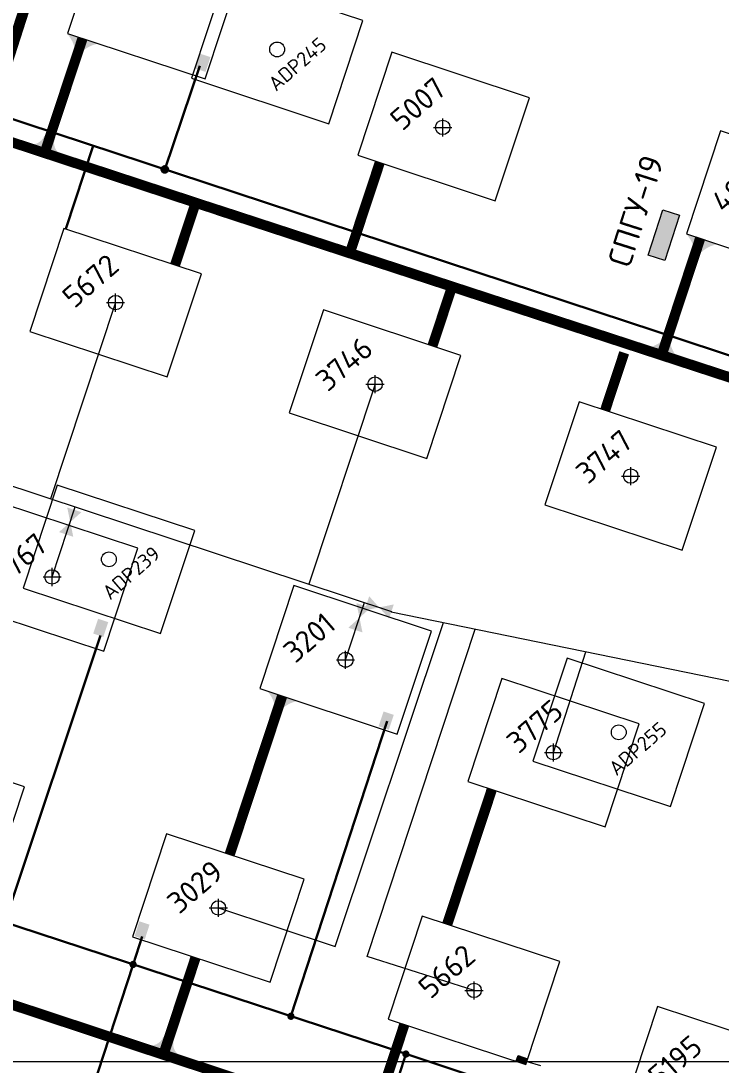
# Model space of a CAD drawing. Header units: millimetres. Extents: x 519 to 9564855, y -810 to 5021775.
# Drawn here: x 9545273 to 9545660, y 4996998 to 4997576 of the extents above; entities that cross this region are included whole.
import ezdxf

# ---------------------------------------------------------------- set-up
doc = ezdxf.new("R2010")
doc.units = ezdxf.units.MM
doc.header["$LTSCALE"] = 2
doc.header["$MEASUREMENT"] = 0
doc.header["$PDMODE"] = 2
doc.header["$PDSIZE"] = 5
for name, color, linetype in [('2003-2004 Supplemental wells', 7, 'Continuous'), ('Existing roads', 41, 'Continuous'), ('GRID_PULKOVO', 7, 'Continuous'), ('OilColl&Flowlines', 3, 'Continuous'), ('Stage VII wells', 9, 'Continuous'), ('Скважины  2018 года', 7, 'Continuous'), ('Скважины 2019г.', 241, 'Continuous'), ('Скважины на 2016 год.', 40, 'Continuous')]:
    doc.layers.add(name, color=color, linetype=linetype)
for name, color, linetype, lineweight in [('Stage 11.Object 2.Frame&Text', 26, 'Continuous', 53), ('Электро', 1, 'Continuous', 30), ('Электроснаб', 1, 'Continuous', 18), ('Электроснабжене', 1, 'Continuous', 18)]:
    doc.layers.add(name, color=color, linetype=linetype, lineweight=lineweight)
doc.styles.add('Elect', font='isocpeur.ttf')

msp = doc.modelspace()

# ---------------------------------------------------------------- hatches: boundary and pattern name
at = {"linetype": 'ByBlock', "lineweight": 0, "ltscale": 80}
msp.add_hatch(color=1, dxfattribs=at).paths.add_polyline_path([(9545627.64534, 4997470.98825), (9545619.38246, 4997446.01594), (9545628.72108, 4997442.98164), (9545636.84929, 4997467.99771)])
at = {"layer": 'Existing roads', "lineweight": 0}
h = msp.add_hatch(color=256, dxfattribs=at)
h.paths.add_polyline_path([(9545304.33911, 4997558.34994), (9545302.75187, 4997558.9467, 0.155118741), (9545298.21922, 4997568.48371), (9545306.77481, 4997565.73057)])
h.paths.add_polyline_path([(9545305.86481, 4997557.77631), (9545304.33911, 4997558.34994), (9545306.77481, 4997565.73057), (9545315.57075, 4997562.90009, 0.161550784)])
for points in [[(9545296.26002, 4997500.91773, -0.406846034), (9545291.43853, 4997510.21377), (9545285.73772, 4997512.10006, -0.406846034), (9545276.32306, 4997507.51451)], [(9545362.06217, 4997002.70095, -0.406846034), (9545357.24067, 4997011.99698), (9545351.53987, 4997013.88328, -0.406846034), (9545342.12521, 4997009.29773)]]:
    msp.add_hatch(color=256, dxfattribs=at).paths.add_polyline_path(points)
h = msp.add_hatch(color=256, dxfattribs=at)
h.paths.add_polyline_path([(9545646.64567, 4997447.47278), (9545645.05843, 4997448.06954, 0.155118741), (9545640.52578, 4997457.60655), (9545649.08137, 4997454.85341)])
h.paths.add_polyline_path([(9545648.17137, 4997446.89915), (9545646.64567, 4997447.47278), (9545649.08137, 4997454.85341), (9545657.87731, 4997452.02293, 0.161550784)])
h = msp.add_hatch(color=256, dxfattribs=at)
h.paths.add_polyline_path([(9545629.88648, 4997399.16987), (9545631.47372, 4997398.5731, 0.155118741), (9545636.00637, 4997389.03609), (9545627.45077, 4997391.78923)])
h.paths.add_polyline_path([(9545628.36077, 4997399.74349), (9545629.88648, 4997399.16987), (9545627.45077, 4997391.78923), (9545618.65484, 4997394.61971, 0.161550784)])
h = msp.add_hatch(color=256, dxfattribs=at)
h.paths.add_polyline_path([(9545414.89266, 4997194.94805), (9545413.30542, 4997195.54481, 0.155118741), (9545408.77276, 4997205.08182), (9545417.32836, 4997202.32868)])
h.paths.add_polyline_path([(9545416.41836, 4997194.37442), (9545414.89266, 4997194.94805), (9545417.32836, 4997202.32868), (9545426.1243, 4997199.4982, 0.161550784)])
at = {"layer": 'Электро'}
for points in [[(9545369.19364, 4997549.13911), (9545374.80587, 4997547.28212), (9545377.5131, 4997555.46398), (9545371.90087, 4997557.32097)], [(9545312.73487, 4997236.72168), (9545318.3471, 4997234.8647), (9545321.05433, 4997243.04656), (9545315.4421, 4997244.90354)], [(9545470.51492, 4997185.46121), (9545476.12715, 4997183.60422), (9545478.83438, 4997191.78608), (9545473.22215, 4997193.64307)]]:
    msp.add_hatch(color=256, dxfattribs=at).paths.add_polyline_path(points)
h = msp.add_hatch(color=256, dxfattribs=at)
edge = h.paths.add_edge_path()
edge.add_arc((9545352.27593, 4997493.37951), 1.80448, 0, 360)
at = {"layer": 'Электро', "ltscale": 25}
msp.add_hatch(color=256, dxfattribs=at).paths.add_polyline_path([(9545335.61455, 4997069.3663), (9545341.24667, 4997067.57053), (9545343.86465, 4997075.78139), (9545338.23252, 4997077.57715)])
at = {"layer": 'Электро', "linetype": 'ByBlock', "lineweight": 0, "ltscale": 50}
h = msp.add_hatch(color=1, dxfattribs=at)
h.dxf.hatch_style = 1
h.paths.add_polyline_path([(9545551.66574, 4996998.48851), (9545552.77327, 4997001.53795), (9545547.52386, 4997003.44448), (9545546.41634, 4997000.39504)])
at = {"layer": 'Электроснаб', "lineweight": 0}
for points in [[(9545369.19364, 4997549.13911), (9545374.80587, 4997547.28212), (9545377.5131, 4997555.46398), (9545371.90087, 4997557.32097)], [(9545312.73487, 4997236.72168), (9545318.3471, 4997234.8647), (9545321.05433, 4997243.04656), (9545315.4421, 4997244.90354)], [(9545470.51492, 4997185.46121), (9545476.12715, 4997183.60422), (9545478.83438, 4997191.78608), (9545473.22215, 4997193.64307)]]:
    msp.add_hatch(color=1, dxfattribs=at).paths.add_polyline_path(points)
h = msp.add_hatch(color=1, dxfattribs=at)
edge = h.paths.add_edge_path()
edge.add_arc((9545352.27593, 4997493.37951), 1.80448, 0, 360)
at = {"layer": 'Электроснабжене', "lineweight": 0}
for points in [[(9545369.19364, 4997549.13911), (9545374.80587, 4997547.28212), (9545377.5131, 4997555.46398), (9545371.90087, 4997557.32097)], [(9545312.73487, 4997236.72168), (9545318.3471, 4997234.8647), (9545321.05433, 4997243.04656), (9545315.4421, 4997244.90354)], [(9545470.51492, 4997185.46121), (9545476.12715, 4997183.60422), (9545478.83438, 4997191.78608), (9545473.22215, 4997193.64307)]]:
    msp.add_hatch(color=1, dxfattribs=at).paths.add_polyline_path(points)
h = msp.add_hatch(color=1, dxfattribs=at)
edge = h.paths.add_edge_path()
edge.add_arc((9545352.27593, 4997493.37951), 1.80448, 0, 360)
h = msp.add_hatch(color=1, dxfattribs=at)
edge = h.paths.add_edge_path()
edge.add_arc((9545352.27593, 4997493.37951), 1.80448, 0, 360)

# ---------------------------------------------------------------- linework, layer by layer
at = {"color": 0, "linetype": 'ByBlock', "lineweight": 0, "ltscale": 80, "elevation": 0}
msp.add_lwpolyline([(9545619.38246, 4997446.01594), (9545627.51067, 4997471.03201), (9545636.84929, 4997467.99771), (9545628.72108, 4997442.98164)], close=True, dxfattribs=at)
at = {"layer": '2003-2004 Supplemental wells', "color": 0, "linetype": 'ByBlock', "lineweight": 0}
for points in [[(9545298.58202, 4997568.5776), (9545374.56254, 4997543.43702), (9545393.41798, 4997600.42241), (9545317.43745, 4997625.56299)], [(9545404.78202, 4997206.2776), (9545480.76254, 4997181.13702), (9545499.61798, 4997238.12241), (9545423.63745, 4997263.26299)]]:
    msp.add_lwpolyline(points, close=True, dxfattribs=at)
msp.add_circle((9545452.2, 4997222.2), 4.0951, dxfattribs=at)
at = {"layer": '2003-2004 Supplemental wells', "color": 0, "linetype": 'ByBlock', "lineweight": 0, "ltscale": 80}
msp.add_point((9545452.2, 4997222.2), dxfattribs=at)
at = {"layer": 'Existing roads', "linetype": 'ByBlock', "lineweight": 0, "ltscale": 80, "const_width": 6}
msp.add_lwpolyline([(9545078.68768, 4996970.94202), (9545371.1545, 4997882.99985)], dxfattribs=at)
at = {"layer": 'Existing roads', "lineweight": 0, "flags": 128}
for points, const_width in [([(9544474.2775, 4997769.70512), (9545381.22447, 4997471.05009)], 5.6), ([(9545306.83992, 4997565.84521), (9545285.74003, 4997502.07656)], 5.6), ([(9545368.49232, 4997472.31009), (9545357.94238, 4997440.42576)], 5.6), ([(9545381.22447, 4997471.05009), (9545887.39072, 4997305.4281)], 5.7), ([(9545648.30503, 4997455.52219), (9545626.53175, 4997389.53053)], 5.7), ([(9544339.8344, 4997338.61555), (9545585.31991, 4996926.50696)], 5.7), ([(9545417.16306, 4997202.18094), (9545388.15923, 4997114.52482)], 5.7), ([(9545369.31128, 4997057.56204), (9545351.54218, 4997003.85977)], 5.7)]:
    msp.add_lwpolyline(points, dxfattribs=dict(at, const_width=const_width))
at = {"layer": 'Existing roads', "color": 8, "lineweight": 0, "const_width": 5.6, "flags": 128}
for points in [[(9545471.13482, 4997497.17661), (9545454.54627, 4997447.05847)], [(9545510.74984, 4997427.58845), (9545500.1999, 4997395.70412)], [(9545606.19828, 4997391.97339), (9545595.64833, 4997360.08906)]]:
    msp.add_lwpolyline(points, dxfattribs=at)
at = {"layer": 'GRID_PULKOVO', "lineweight": 0}
msp.add_line((9533000, 4997000), (9548000, 4997000), dxfattribs=at)
at = {"layer": 'OilColl&Flowlines', "lineweight": 0}
for p, q in [((9543688.09852, 4997841.01197, 0), (9545477.57397, 4997248.90697, 0)), ((9545452.2, 4997222.2), (9545462.66872, 4997253.83884)), ((9545477.50427, 4997248.69634), (9545686.69449, 4997205.79772))]:
    msp.add_line(p, q, dxfattribs=at)
at = {"layer": 'OilColl&Flowlines', "linetype": 'ByBlock', "lineweight": 0, "ltscale": 50}
for p, q in [((9545325.1, 4997419.7), (9545289.21027, 4997311.2331, 0)), ((9545464.09292, 4997058.11771), (9545523.82114, 4997239.19815)), ((9545523.2, 4997039.4), (9545464.09292, 4997058.11771))]:
    msp.add_line(p, q, dxfattribs=at)
at = {"layer": 'OilColl&Flowlines', "linetype": 'ByBlock', "lineweight": 0, "ltscale": 25}
for p, q in [((9545468.5, 4997374.6), (9545431.90989, 4997264.01639, 0)), ((9545567.1, 4997170.9), (9545585.06303, 4997226.63928))]:
    msp.add_line(p, q, dxfattribs=at)
at = {"layer": 'OilColl&Flowlines', "lineweight": 0}
for points in [[(9545298.36403, 4997306.45086, 0), (9545306.22114, 4997303.85109, 0), (9545300.04111, 4997298.34652, 0)], [(9545293.86109, 4997292.84195, 0), (9545300.04111, 4997298.34652, 0), (9545301.7182, 4997290.24218, 0)], [(9545458.21724, 4997253.55833), (9545466.07434, 4997250.95855), (9545459.89432, 4997245.45399)], [(9545462.66517, 4997249.48136), (9545465.26495, 4997257.33846), (9545470.76951, 4997251.15844)], [(9545476.27408, 4997244.97842), (9545470.76951, 4997251.15844), (9545478.87385, 4997252.83552)], [(9545453.7143, 4997239.94942), (9545459.89432, 4997245.45399), (9545461.5714, 4997237.34965)]]:
    msp.add_solid(points, dxfattribs=at)
at = {"layer": 'Stage VII wells', "color": 0, "linetype": 'ByBlock', "lineweight": 0}
msp.add_lwpolyline([(9545640.58202, 4997457.6776), (9545716.56254, 4997432.53702), (9545735.41798, 4997489.52241), (9545659.43745, 4997514.66299)], close=True, dxfattribs=at)
at = {"layer": 'Скважины  2018 года', "color": 3, "linetype": 'ByBlock', "lineweight": 0, "ltscale": 50}
for p, q in [((9545290, 4997268), (9545302.81551, 4997306.73138, 0)), ((9545446.48044, 4997063.70759), (9545506.27443, 4997242.79645)), ((9545381.9, 4997085), (9545446.48044, 4997063.70759))]:
    msp.add_line(p, q, dxfattribs=at)
at = {"layer": 'Скважины  2018 года', "color": 0, "linetype": 'ByBlock', "lineweight": 0}
for points in [[(9545277.69664, 4997403.79649), (9545353.64031, 4997378.64576), (9545372.50336, 4997435.60351), (9545296.55969, 4997460.75424)], [(9545242.59664, 4997252.09649), (9545318.54031, 4997226.94576), (9545337.40336, 4997283.90351), (9545261.45969, 4997309.05424)], [(9545334.5178, 4997069.03358), (9545410.49478, 4997043.98368), (9545429.2822, 4997100.96642), (9545353.30522, 4997126.01632)], [(9545475.8178, 4997023.43358), (9545551.79478, 4996998.38368), (9545570.5822, 4997055.36642), (9545494.60522, 4997080.41632)], [(9545605.8178, 4996973.53358), (9545681.79478, 4996948.48368), (9545700.5822, 4997005.46642), (9545624.60522, 4997030.51632)]]:
    msp.add_lwpolyline(points, close=True, dxfattribs=at)
at = {"layer": 'Скважины  2018 года', "color": 8, "linetype": 'ByBlock', "lineweight": 0, "ltscale": 50, "const_width": 5.7}
msp.add_lwpolyline([(9545533.0704, 4997150.56742), (9545508.3571, 4997075.88227)], dxfattribs=at)
at = {"layer": 'Скважины  2018 года', "color": 41, "linetype": 'ByBlock', "lineweight": 0, "ltscale": 50, "const_width": 5.7}
msp.add_lwpolyline([(9545484.69794, 4997020.50576), (9545467.22097, 4996967.67103)], dxfattribs=at)
at = {"layer": 'Скважины  2018 года', "color": 0, "linetype": 'ByBlock', "lineweight": 0}
for centre in [(9545325.1, 4997419.7), (9545290, 4997268), (9545381.9, 4997085), (9545523.2, 4997039.4)]:
    msp.add_circle(centre, 4, dxfattribs=at)
for p in [(9545325.1, 4997419.7), (9545290, 4997268), (9545381.9, 4997085), (9545523.2, 4997039.4)]:
    msp.add_point(p, dxfattribs=at)
at = {"layer": 'Скважины 2019г.', "color": 1, "linetype": 'ByBlock', "lineweight": 0, "ltscale": 50}
msp.add_line((9545297.56182, 4997460.42236), (9545312.90495, 4997507.02103), dxfattribs=at)
at = {"layer": 'Скважины 2019г.', "color": 0, "linetype": 'ByBlock', "lineweight": 0}
for points in [[(9545458.99664, 4997501.19649), (9545534.94031, 4997476.04576), (9545553.80336, 4997533.00351), (9545477.85969, 4997558.15424)], [(9545421.09664, 4997358.69649), (9545497.04031, 4997333.54576), (9545515.90336, 4997390.50351), (9545439.95969, 4997415.65424)], [(9545562.39664, 4997307.89649), (9545638.34031, 4997282.74576), (9545657.20336, 4997339.70351), (9545581.25969, 4997364.85424)], [(9545519.69664, 4997154.99649), (9545595.64031, 4997129.84576), (9545614.50336, 4997186.80351), (9545538.55969, 4997211.95424)], [(9545179.89664, 4997120.09649), (9545255.84031, 4997094.94576), (9545274.70336, 4997151.90351), (9545198.75969, 4997177.05424)]]:
    msp.add_lwpolyline(points, close=True, dxfattribs=at)
for centre in [(9545505.9, 4997516.6), (9545468.5, 4997374.6), (9545609.8, 4997323.8), (9545567.1, 4997170.9)]:
    msp.add_circle(centre, 4, dxfattribs=at)
for p in [(9545505.9, 4997516.6), (9545468.5, 4997374.6), (9545609.8, 4997323.8), (9545567.1, 4997170.9)]:
    msp.add_point(p, dxfattribs=at)
at = {"layer": 'Скважины на 2016 год.', "color": 254, "lineweight": 0, "true_color": 0xfeeab9}
for points in [[(9545366.98202, 4997543.77759), (9545442.96255, 4997518.63701), (9545461.81798, 4997575.62241), (9545385.83745, 4997600.76299)], [(9545273.98202, 4997261.87759), (9545349.96255, 4997236.73701), (9545368.81798, 4997293.72241), (9545292.83745, 4997318.86299)], [(9545555.78202, 4997166.17759), (9545631.76255, 4997141.03701), (9545650.61798, 4997198.02241), (9545574.63745, 4997223.16299)]]:
    msp.add_lwpolyline(points, close=True, dxfattribs=at)
for centre in [(9545414.4, 4997559.7), (9545321.4, 4997277.8), (9545603.2, 4997182.1)]:
    msp.add_circle(centre, 4.0951, dxfattribs=at)
at = {"layer": 'Электро'}
for p, q in [((9545184.0771, 4997548.9064), (9546279.60889, 4997187.5183)), ((9545352.27593, 4997493.37951), (9545371.7539, 4997550.70731)), ((9545297.56182, 4997460.42236), (9545312.90495, 4997507.02103)), ((9545297.56182, 4997460.42236), (9545312.70992, 4997506.42872)), ((9545263.90624, 4997077.06813, 0), (9545316.74756, 4997235.61523, 0)), ((9545334.77664, 4997053.76958, 0), (9545309.80061, 4996977.37669)), ((9545487.11451, 4997003.6887, 0), (9546128.4015, 4996791.6855, 0))]:
    msp.add_line(p, q, dxfattribs=at)
at = {"layer": 'Электро', "ltscale": 0.09}
msp.add_line((9545422.00125, 4997025.0946, 0), (9545475.18182, 4997188.21087, 0), dxfattribs=at)
at = {"layer": 'Электро', "ltscale": 7.5}
for p, q in [((9545174.11175, 4997106.58796, 0), (9545487.11451, 4997003.6887, 0)), ((9545485.56014, 4997004.19969, 0), (9545463.20787, 4996933.72862))]:
    msp.add_line(p, q, dxfattribs=at)
at = {"layer": 'Электро', "ltscale": 25}
msp.add_line((9545339.8243, 4997069.12373), (9545334.77664, 4997053.76958, 0), dxfattribs=at)
at = {"layer": 'Электро', "color": 1, "linetype": 'ByBlock', "lineweight": 0, "ltscale": 50}
msp.add_line((9545552.32769, 4997000), (9545559.93088, 4996997.78704), dxfattribs=at)
at = {"layer": 'Электро', "linetype": 'ByBlock', "lineweight": 0, "const_width": 2, "elevation": 0}
for points in [[(9545333.77664, 4997053.76958, 1), (9545335.77664, 4997053.76958, 1)], [(9545421.00125, 4997025.0946, 1), (9545423.00125, 4997025.0946, 1)], [(9545484.56014, 4997004.19969, 1), (9545486.56014, 4997004.19969, 1)]]:
    msp.add_lwpolyline(points, format="xyb", close=True, dxfattribs=at)
at = {"layer": 'Электро', "color": 1, "linetype": 'ByBlock', "lineweight": 0, "ltscale": 50}
msp.add_lwpolyline([(9545547.52386, 4997003.44448), (9545552.77327, 4997001.53795), (9545551.66574, 4996998.48851), (9545546.41634, 4997000.39504)], close=True, dxfattribs=at)
at = {"layer": 'Электро'}
msp.add_circle((9545352.27593, 4997493.37951), 1.80448, dxfattribs=at)
at = {"layer": 'Электроснаб', "color": 1, "linetype": 'ByBlock', "lineweight": 0}
for p, q in [((9545352.27593, 4997493.37951), (9545371.7539, 4997550.70731)), ((9545297.56182, 4997460.42236), (9545312.90495, 4997507.02103)), ((9545297.56182, 4997460.42236), (9545312.70992, 4997506.42872))]:
    msp.add_line(p, q, dxfattribs=at)
at = {"layer": 'Электроснаб', "color": 1, "lineweight": 0}
msp.add_circle((9545352.27593, 4997493.37951), 1.80448, dxfattribs=at)
at = {"layer": 'Электроснабжене', "color": 1, "linetype": 'ByBlock', "lineweight": 0}
for p, q in [((9545352.27593, 4997493.37951), (9545371.7539, 4997550.70731)), ((9545297.56182, 4997460.42236), (9545312.90495, 4997507.02103)), ((9545297.56182, 4997460.42236), (9545312.70992, 4997506.42872))]:
    msp.add_line(p, q, dxfattribs=at)
at = {"layer": 'Электроснабжене', "color": 1, "lineweight": 0}
msp.add_circle((9545352.27593, 4997493.37951), 1.80448, dxfattribs=at)

# ---------------------------------------------------------------- texts
at = {"layer": '2003-2004 Supplemental wells', "color": 0, "linetype": 'ByBlock', "lineweight": 0, "style": 'Elect'}
msp.add_text('3201', height=12, rotation=41, dxfattribs=at).set_placement((9545424.43542, 4997219.83255))
at = {"layer": 'Stage 11.Object 2.Frame&Text', "color": 5, "lineweight": 0, "style": 'Elect'}
msp.add_text('CПГУ-19', height=13.005167, rotation=72.36259883, dxfattribs=at).set_placement((9545609.16524, 4997438.0831, -10.78156))
at = {"layer": 'Stage VII wells', "color": 0, "linetype": 'ByBlock', "lineweight": 0, "style": 'Elect'}
msp.add_text('4997', height=12, rotation=41, dxfattribs=at).set_placement((9545661.16925, 4997468.61545))
at = {"layer": 'Скважины  2018 года', "color": 0, "linetype": 'ByBlock', "lineweight": 0, "style": 'Elect'}
for s, p in [('5672', (9545302.31352, 4997416.04804)), ('3767', (9545263.01552, 4997261.83952)), ('3029', (9545360.27679, 4997081.11412)), ('5662', (9545499.10551, 4997034.10591)), ('5195', (9545626.03209, 4996985.27792))]:
    msp.add_text(s, height=12, rotation=41, dxfattribs=at).set_placement(p)
at = {"layer": 'Скважины 2019г.', "color": 0, "linetype": 'ByBlock', "lineweight": 0, "style": 'Elect'}
for s, p in [('5007', (9545483.52944, 4997514.15324)), ('3746', (9545442.35988, 4997369.92728)), ('3747', (9545586.1764, 4997318.79239)), ('3775', (9545547.89666, 4997169.75774))]:
    msp.add_text(s, height=12, rotation=41, dxfattribs=at).set_placement(p)
at = {"layer": 'Скважины на 2016 год.', "color": 254, "lineweight": 0, "true_color": 0xfeeab9, "style": 'Elect'}
for s, p in [('ADP245', (9545413.77677, 4997536.10945)), ('ADP239', (9545322.07068, 4997254.88343)), ('ADP255', (9545601.9639, 4997157.63464))]:
    msp.add_text(s, height=8, rotation=41, dxfattribs=at).set_placement(p)

doc.saveas('drawing.dxf')
